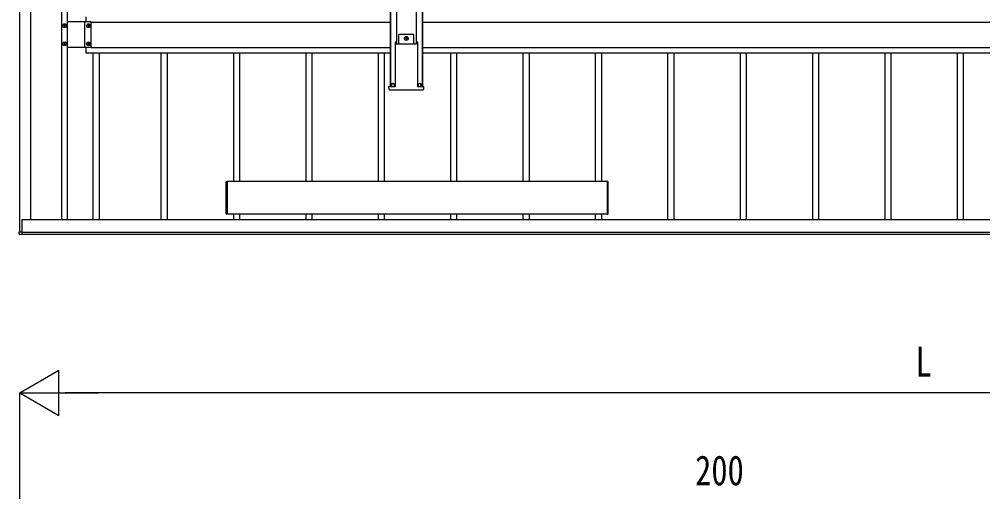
# Model space of a CAD drawing. Units: millimetres, scale not verified. Extents: x -10512 to 10512, y -7425 to 7425.
# Drawn here: x -3514 to -852, y -1311 to -8 of the extents above; entities that cross this region are included whole.
import ezdxf
from ezdxf.enums import TextEntityAlignment as Align

# ---------------------------------------------------------------- set-up
doc = ezdxf.new("R2010")
doc.units = ezdxf.units.MM
doc.header["$LTSCALE"] = 30
doc.layers.add('0-5_YKK_A1', color=4, linetype='Continuous')
doc.layers.add('0-6_YKK_D', color=6, linetype='Continuous')
doc.styles.add('ＭＳ ゴシック', font='')
doc.styles.get('ＭＳ ゴシック').set_extended_font_data('MS Gothic')

msp = doc.modelspace()

# ---------------------------------------------------------------- linework, layer by layer
at = {"layer": '0-5_YKK_A1'}
for p, q in [((-3512.38, -593.67), (-3512.38, 1915.36)), ((-3482.38, -560.36), (-3482.38, 1916.55)), ((-2489.38, 1899.73), (-2489.38, -193.38)), ((-2488.18, 1899.73), (-2488.18, -193.38)), ((-2471.88, 1900.62), (-2471.88, -75.21)), ((-2416.88, 1900.62), (-2416.88, -75.21)), ((-2400.58, 1899.73), (-2400.58, -193.38)), ((-2399.38, 1899.73), (-2399.38, -193.38)), ((-3397.38, 1882.05), (-3397.38, -560.36)), ((-3381.38, 1882.05), (-3381.38, -560.36)), ((-3388.86, -23.92), (-3388.86, -22.96)), ((-3315.38, -14.86), (-3381.38, -14.86)), ((-3332.88, -85.86), (-3332.88, -14.86)), ((-3330.38, -0.36), (-3330.38, -14.86)), ((-3322.86, -23.92), (-3322.86, -22.96)), ((-3315.38, -85.86), (-3315.38, -14.86)), ((-3315.38, -15.36), (-2489.38, -15.36)), ((-2399.38, -15.36), (384.62, -15.36)), ((-2423.88, -49.38), (-2464.88, -49.38)), ((-2464.88, -75.21), (-2464.88, -49.38)), ((-2423.88, -75.21), (-2423.88, -49.38)), ((-3388.86, -73.92), (-3388.86, -72.96)), ((-3322.86, -73.92), (-3322.86, -72.96)), ((-2475.63, -70.03), (-2475.63, -193.23)), ((-2475.27, -69.88), (-2475.62, -69.88)), ((-2475.27, -69.88), (-2474.77, -69.88)), ((-2474.77, -69.88), (-2472.73, -69.88)), ((-2472.42, -75.21), (-2472.73, -69.88)), ((-2443.9, -58.94), (-2443.9, -57.98)), ((-2416.03, -69.88), (-2413.99, -69.88)), ((-2413.99, -69.88), (-2413.49, -69.88)), ((-2413.49, -69.88), (-2413.14, -69.88)), ((-2413.13, -70.03), (-2413.13, -193.23)), ((-3315.38, -85.86), (-3381.38, -85.86)), ((-3330.38, -85.86), (-3330.38, -100.36)), ((-3330.38, -100.36), (-2489.38, -100.36)), ((-3315.38, -85.36), (-2489.38, -85.36)), ((-3310.38, -100.36), (-3310.38, -560.36)), ((-3293.38, -100.36), (-3293.38, -560.36)), ((-3121.38, -560.36), (-3121.38, -100.36)), ((-3104.38, -560.36), (-3104.38, -100.36)), ((-2921.38, -455.36), (-2921.38, -100.36)), ((-2904.38, -455.36), (-2904.38, -100.36)), ((-2721.38, -455.36), (-2721.38, -100.36)), ((-2704.38, -455.36), (-2704.38, -100.36)), ((-2521.38, -455.36), (-2521.38, -100.36)), ((-2504.38, -455.36), (-2504.38, -100.36)), ((-2399.38, -85.36), (384.62, -85.36)), ((-2399.38, -100.36), (384.62, -100.36)), ((-2321.38, -455.36), (-2321.38, -100.36)), ((-2304.38, -455.36), (-2304.38, -100.36)), ((-2121.38, -455.36), (-2121.38, -100.36)), ((-2104.38, -455.36), (-2104.38, -100.36)), ((-1921.38, -455.36), (-1921.38, -100.36)), ((-1904.38, -455.36), (-1904.38, -100.36)), ((-1721.38, -560.36), (-1721.38, -100.36)), ((-1704.38, -560.36), (-1704.38, -100.36)), ((-1521.38, -560.36), (-1521.38, -100.36)), ((-1504.38, -560.36), (-1504.38, -100.36)), ((-1321.38, -560.36), (-1321.38, -100.36)), ((-1304.38, -560.36), (-1304.38, -100.36)), ((-1121.38, -560.36), (-1121.38, -100.36)), ((-1104.38, -560.36), (-1104.38, -100.36)), ((-921.38, -560.36), (-921.38, -100.36)), ((-904.38, -560.36), (-904.38, -100.36)), ((-2491.75, -193.38), (-2476.74, -193.38)), ((-2476.21, -202.88), (-2489.79, -202.88)), ((-2485.88, -193.38), (-2485.88, -189.38)), ((-2476.88, -193.38), (-2476.88, -189.38)), ((-2476.74, -193.38), (-2475.74, -193.38)), ((-2474.72, -202.88), (-2476.21, -202.88)), ((-2475.64, -193.38), (-2475.74, -193.38)), ((-2474.34, -202.88), (-2474.72, -202.88)), ((-2414.42, -202.88), (-2474.34, -202.88)), ((-2414.04, -202.88), (-2414.42, -202.88)), ((-2412.54, -202.88), (-2414.04, -202.88)), ((-2413.12, -193.38), (-2413.02, -193.38)), ((-2413.02, -193.38), (-2412.02, -193.38)), ((-2398.97, -202.88), (-2412.54, -202.88)), ((-2412.02, -193.38), (-2397.01, -193.38)), ((-2411.88, -193.38), (-2411.88, -189.38)), ((-2402.88, -193.38), (-2402.88, -189.38)), ((-2397.01, -193.38), (-2396.51, -193.38)), ((-2396.51, -193.38), (-2396.97, -201)), ((-2941.88, -544.77), (-2941.88, -455.95)), ((-1889.38, -455.36), (-2939.38, -455.36)), ((-1886.88, -544.77), (-1886.88, -455.95)), ((-2939.38, -545.86), (-2940.95, -545.76)), ((-2939.38, -544.86), (-2939.38, -545.86)), ((-2921.38, -560.36), (-2921.38, -545.36)), ((-2904.38, -560.36), (-2904.38, -545.36)), ((-2721.38, -560.36), (-2721.38, -545.36)), ((-2704.38, -560.36), (-2704.38, -545.36)), ((-2521.38, -560.36), (-2521.38, -545.36)), ((-2504.38, -560.36), (-2504.38, -545.36)), ((-2321.38, -560.36), (-2321.38, -545.36)), ((-2304.38, -560.36), (-2304.38, -545.36)), ((-2121.38, -560.36), (-2121.38, -545.36)), ((-2104.38, -560.36), (-2104.38, -545.36)), ((-1921.38, -560.36), (-1921.38, -545.36)), ((-1904.38, -560.36), (-1904.38, -545.36)), ((-1889.38, -544.86), (-1889.38, -545.86)), ((-1889.38, -545.86), (-1887.82, -545.76)), ((-3506.88, -560.36), (1467.62, -560.36)), ((-3506.88, -560.36), (-3506.88, -595.17)), ((-3513.41, -593.67), (-3507.7, -593.67)), ((-3505.88, -601.87), (-3513.41, -601.4)), ((-3507.7, -593.67), (-3507.38, -593.67)), ((-3507.38, -593.67), (-3507.38, -594.87)), ((-3507.38, -593.67), (-3507.38, -594.87)), ((-3506.88, -594.87), (-3507.38, -594.87)), ((-3505.88, -595.36), (1491.12, -595.36)), ((-3505.88, -595.47), (-3505.88, -601.37)), ((-3505.88, -600.36), (1491.12, -600.36)), ((-3505.88, -601.37), (-3505.88, -601.87))]:
    msp.add_line(p, q, dxfattribs=at)
for points in [[(-3389.82, -25.84), (-3390.78, -25.84), (-3390.78, -24.88), (-3389.82, -24.88)], [(-3388.86, -22.96), (-3387.9, -22.96), (-3387.9, -23.92)], [(-3386.94, -24.88), (-3385.98, -24.88), (-3385.98, -25.84), (-3386.94, -25.84)], [(-3323.82, -25.84), (-3324.78, -25.84), (-3324.78, -24.88), (-3323.82, -24.88)], [(-3322.86, -22.96), (-3321.9, -22.96), (-3321.9, -23.92)], [(-3320.94, -24.88), (-3319.98, -24.88), (-3319.98, -25.84), (-3320.94, -25.84)], [(-3387.9, -26.8), (-3387.9, -27.76), (-3388.86, -27.76), (-3388.86, -26.8)], [(-3321.9, -26.8), (-3321.9, -27.76), (-3322.86, -27.76), (-3322.86, -26.8)], [(-3389.82, -75.84), (-3390.78, -75.84), (-3390.78, -74.88), (-3389.82, -74.88)], [(-3388.86, -72.96), (-3387.9, -72.96), (-3387.9, -73.92)], [(-3387.9, -76.8), (-3387.9, -77.76), (-3388.86, -77.76), (-3388.86, -76.8)], [(-3386.94, -74.88), (-3385.98, -74.88), (-3385.98, -75.84), (-3386.94, -75.84)], [(-3323.82, -75.84), (-3324.78, -75.84), (-3324.78, -74.88), (-3323.82, -74.88)], [(-3322.86, -72.96), (-3321.9, -72.96), (-3321.9, -73.92)], [(-3321.9, -76.8), (-3321.9, -77.76), (-3322.86, -77.76), (-3322.86, -76.8)], [(-3320.94, -74.88), (-3319.98, -74.88), (-3319.98, -75.84), (-3320.94, -75.84)], [(-2472.42, -75.21), (-2416.34, -75.21), (-2416.03, -69.88)], [(-2445.82, -59.9), (-2446.78, -59.9), (-2446.78, -60.86), (-2445.82, -60.86)], [(-2443.9, -57.98), (-2444.86, -57.98), (-2444.86, -58.94)], [(-2444.86, -61.82), (-2444.86, -62.78), (-2443.9, -62.78), (-2443.9, -61.82)], [(-2442.94, -60.86), (-2441.98, -60.86), (-2441.98, -59.9), (-2442.94, -59.9)], [(-2491.78, -201), (-2492.25, -193.38), (-2491.75, -193.38)], [(-2940.95, -454.95), (-2939.38, -454.86), (-2939.38, -455.86), (-2939.38, -544.86)], [(-1889.38, -545.36), (-2939.38, -545.36), (-2939.38, -455.36)], [(-1887.82, -454.95), (-1889.38, -454.86), (-1889.38, -455.86), (-1889.38, -544.86)], [(-3513.88, -600.91), (-3513.88, -593.67), (-3513.41, -593.67)], [(-3507.08, -595.17), (-3505.88, -595.17), (-3505.88, -595.47)]]:
    msp.add_lwpolyline(points, dxfattribs=at)
for centre, radius in [((-3388.38, -25.36), 5.3), ((-3322.38, -25.36), 5.3), ((-3388.38, -75.36), 5.3), ((-3322.38, -75.36), 5.3), ((-2444.38, -60.38), 5.3), ((-2481.38, -188.88), 5), ((-2407.38, -188.88), 5)]:
    msp.add_circle(centre, radius, dxfattribs=at)
for centre, radius, start, end in [((-3389.82, -23.92), 0.96, 270, 0), ((-3389.82, -26.8), 0.96, 0, 90), ((-3386.94, -23.92), 0.96, 180, 270), ((-3386.94, -26.8), 0.96, 90, 180), ((-3323.82, -23.92), 0.96, 270, 0), ((-3323.82, -26.8), 0.96, 0, 90), ((-3320.94, -23.92), 0.96, 180, 270), ((-3320.94, -26.8), 0.96, 90, 180), ((-3389.82, -73.92), 0.96, 270, 0), ((-3389.82, -76.8), 0.96, 0, 90), ((-3386.94, -73.92), 0.96, 180, 270), ((-3386.94, -76.8), 0.96, 90, 180), ((-3323.82, -73.92), 0.96, 270, 0), ((-3323.82, -76.8), 0.96, 0, 90), ((-3320.94, -73.92), 0.96, 180, 270), ((-3320.94, -76.8), 0.96, 90, 180), ((-2445.82, -58.94), 0.96, 270, 0), ((-2445.82, -61.82), 0.96, 0, 90), ((-2442.94, -58.94), 0.96, 180, 270), ((-2442.94, -61.82), 0.96, 90, 180), ((-2481.38, -189.38), 4.5, 90, 180), ((-2481.38, -189.38), 4.5, 0, 90), ((-2407.38, -189.38), 4.5, 90, 180), ((-2407.38, -189.38), 4.5, 0, 90), ((-2489.79, -200.88), 2, 183.5, 270), ((-2398.97, -200.88), 2, 270, 356.5), ((-2940.88, -455.95), 1, 93.5, 180), ((-1887.88, -455.95), 1, 0, 86.5), ((-2940.88, -544.77), 1, 180, 266.5), ((-1887.88, -544.77), 1, 273.5, 0), ((-3513.38, -600.91), 0.5, 180, 266.5), ((-3507.08, -594.87), 0.3, 180, 270)]:
    msp.add_arc(centre, radius, start, end, dxfattribs=at)
for centre, major_axis, start_param, end_param in [((-2475.58, -70.38), (0.031, -0.5), 3.1377656, 3.9231638), ((-2413.17, -70.38), (-0.031, -0.5), 2.3600215, 3.1454197), ((-2475.67, -192.88), (0.031, -0.5), 6.2793582, 7.0647564), ((-2413.08, -192.88), (-0.031, -0.5), 5.5016142, 6.2870124)]:
    msp.add_ellipse(centre, major_axis=major_axis, ratio=0.061627, start_param=start_param, end_param=end_param, dxfattribs=at)
at = {"layer": '0-6_YKK_D'}
for p, q in [((-3512.42, -1038.27), (-3404.16, -975.77)), ((-3404.16, -1100.77), (-3404.16, -975.77)), ((-3512.42, -1786.85), (-3512.42, -1037.27)), ((-3512.42, -1038.27), (-3404.16, -1100.77)), ((-3512.42, -1038.27), (-3295.91, -1038.27)), ((1372.58, -1038.27), (-3387.42, -1038.27))]:
    msp.add_line(p, q, dxfattribs=at)

# ---------------------------------------------------------------- texts
at = {"layer": '0-6_YKK_D', "style": 'ＭＳ ゴシック', "width": 0.8}
for s, p in [('L', (-1037.42, -1018.27)), ('200', (-1646.42, -1318.27))]:
    msp.add_text(s, height=82.48, dxfattribs=at).set_placement(p, align=Align.BOTTOM_LEFT)

doc.saveas('drawing.dxf')
